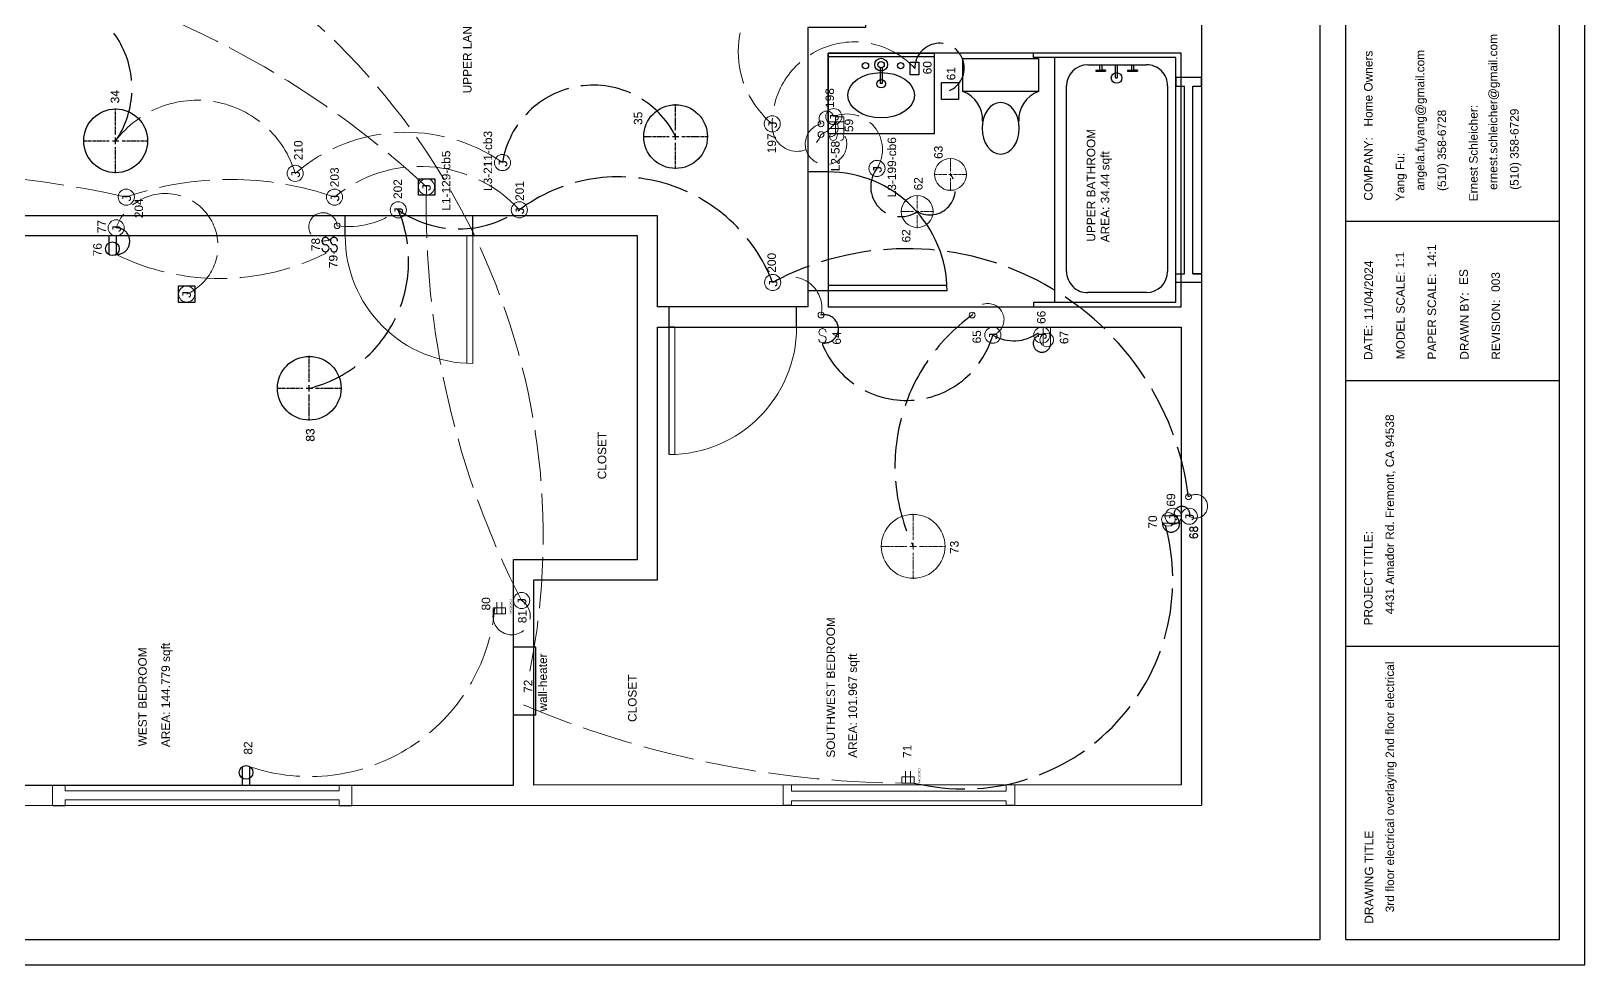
# Model space of a CAD drawing. Header units: inches. Extents: x -601 to 0, y 0 to 495.
# Drawn here: x -365.6 to 0, y 0 to 219.7 of the extents above; entities that cross this region are included whole.
import ezdxf

# ---------------------------------------------------------------- set-up
doc = ezdxf.new("R2010")
doc.units = ezdxf.units.IN
doc.header["$MEASUREMENT"] = 0
doc.linetypes.add('ACAD_ISO02W100', pattern=[15, 12, -3])
doc.linetypes.add('CENTER2', pattern=[1.125, 0.75, -0.125, 0.125, -0.125])
doc.layers.get('0').update_dxf_attribs({"color": 1, "lineweight": 9})
for name, color, linetype, lineweight in [('00-page-edge', 7, 'Continuous', 9), ('A201-Floorplan-2nd-floor', 7, 'Continuous', 9), ('A201-Text', 7, 'Continuous', 9), ('E201-Electrical-2nd-floor', 7, 'Continuous', 9), ('E301-Electrical-attic', 7, 'Continuous', 9)]:
    doc.layers.add(name, color=color, linetype=linetype, lineweight=lineweight)
doc.layers.add('Title Block', color=7, linetype='Continuous')
doc.layers.add('Title Block Text', color=7, linetype='Continuous')
doc.styles.add('Reg', font='Courier New.ttf', dxfattribs={"height": 1})
doc.styles.add('Small', font='Arial.ttf', dxfattribs={"height": 0.5})
doc.styles.get("Standard").update_dxf_attribs({"font": 'Arial.ttf', "height": 2})

# ---------------------------------------------------------------- blocks, each defined once
blk = doc.blocks.new('L2-bathroom-door')
at = {"lineweight": 30}
for p, q in [((0, -28), (0, 0)), ((1.25, 0), (0, 0)), ((0, 0), (0, 0)), ((1.25, -27.97), (1.25, 0))]:
    blk.add_line(p, q, dxfattribs=at)
blk.add_arc((0, 0), 28, 270, 0, dxfattribs=at)
blk = doc.blocks.new('L2-W-bedroom-door')
at = {"layer": 'A201-Floorplan-2nd-floor'}
for p, q in [((-186.19, -524.69), (-156.19, -524.69)), ((-156.19, -523.31), (-186.15, -523.31)), ((-156.19, -524.69), (-156.19, -523.31))]:
    blk.add_line(p, q, dxfattribs=at)
blk.add_arc((-156.19, -524.69), 30, 90, 180, dxfattribs=at)
blk = doc.blocks.new('L2-SW-bedroom-door')
at = {"layer": 'A201-Floorplan-2nd-floor', "lineweight": 30}
for p in [(-313.87, -549.41), (-283.87, -550.78)]:
    blk.add_line(p, (-283.87, -549.41), dxfattribs=at)
at = {"layer": 'A201-Floorplan-2nd-floor'}
blk.add_line((-313.87, -550.78), (-283.87, -550.78), dxfattribs=at)
blk.add_arc((-283.87, -549.41), 30, 180, 270, dxfattribs=at)
blk = doc.blocks.new('L2-SW-bedroom-window')
at = {"layer": 'A201-Floorplan-2nd-floor'}
for p, q in [((0, 54.5), (-4.75, 54.5)), ((-4.75, 52.5), (-3.72, 52.5)), ((-3.72, 2), (-3.72, 52.5)), ((-1.47, 2), (-1.47, 52.5)), ((-1.47, 52.5), (0, 52.5)), ((0, 52.5), (0, 54.5)), ((-3.72, 2), (-4.75, 2)), ((0, 0), (-4.75, 0)), ((0, 2), (-1.47, 2)), ((0, 0), (0, 2))]:
    blk.add_line(p, q, dxfattribs=at)
at = {"layer": 'A201-Floorplan-2nd-floor', "lineweight": 30}
for p, q in [((-4.75, 54.5), (-4.75, 52.5)), ((-4.75, 2), (-4.75, 0))]:
    blk.add_line(p, q, dxfattribs=at)
blk = doc.blocks.new('L2-bathroom-bath-tub')
at = {"lineweight": 30}
for p, q in [((-1, 0), (0, 0)), ((-58.68, 0), (-59.68, 0)), ((-58.68, -33.5), (-58.68, 0)), ((-1, -33.5), (-1, 0)), ((-58.68, -5), (-1, -5)), ((-51.34, -7.77), (-7.72, -7.77)), ((-56.34, -26.56), (-56.34, -12.77)), ((-2.72, -12.77), (-2.72, -26.56)), ((-7.72, -31.56), (-51.34, -31.56)), ((-58.68, -33.5), (-1, -33.5))]:
    blk.add_line(p, q, dxfattribs=at)
for centre, start, end in [((-51.34, -12.77), 90, 180), ((-7.72, -12.77), 0, 90), ((-51.34, -26.56), 180, 270), ((-7.72, -26.56), 270, 0)]:
    blk.add_arc(centre, 5, start, end, dxfattribs=at)
blk = doc.blocks.new('L2-bathroom-window')
at = {"lineweight": 30}
for p, q in [((0, 0), (0, 6)), ((0, 6), (2, 6)), ((2, 6), (2, 4)), ((2, 6), (2, 4)), ((2, 4), (46.18, 4)), ((48.18, 6), (46.18, 6)), ((46.18, 6), (46.18, 4)), ((48.18, 0), (48.18, 6)), ((2, 0), (0, 0)), ((2, 2), (2, 0)), ((2, 0), (2, 2)), ((2, 2), (46.18, 2)), ((46.18, 2), (46.18, 0)), ((46.18, 0), (48.18, 0))]:
    blk.add_line(p, q, dxfattribs=at)
blk = doc.blocks.new('L2-SW-bedroom-switch')
at = {"layer": 'E201-Electrical-2nd-floor'}
for p, q in [((-3.74, 0, -48.38), (-4.11, 0, -48.38)), ((-0.37, 0, -48.38), (0, 0, -48.38))]:
    blk.add_line(p, q, dxfattribs=at)
for centre, start, end in [((-2.9, 0, -48.38), 90, 360), ((-1.22, 0, -48.38), 90, 180), ((-1.21, 0, -48.38), 270, 90)]:
    blk.add_arc(centre, 0.84, start, end, dxfattribs=at)
blk = doc.blocks.new('L2-j-box-66')
at = {"layer": 'E201-Electrical-2nd-floor'}
blk.add_circle((-1.9, 0, -34.5), 1.9, dxfattribs=at)
at = {"layer": 'E201-Electrical-2nd-floor', "lineweight": 5, "style": 'Reg'}
blk.add_text('J', height=2, dxfattribs=at).set_placement((-3.15, -1.11, -34.5))
blk = doc.blocks.new('L2-j-box-65')
at = {"layer": 'E201-Electrical-2nd-floor'}
blk.add_circle((-1.9, 0, -39.12), 1.9, dxfattribs=at)
at = {"layer": 'E201-Electrical-2nd-floor', "lineweight": 5, "style": 'Reg'}
blk.add_text('J', height=2, dxfattribs=at).set_placement((-3.15, -1.11, -39.12))
blk = doc.blocks.new('L2-duplex-67')
at = {"layer": 'E201-Electrical-2nd-floor'}
for p, q in [((0, 0, -16.88), (-4.39, 0, -16.88)), ((0, -1.73, -16.88), (-4.38, -1.73, -16.88))]:
    blk.add_line(p, q, dxfattribs=at)
blk.add_circle((-3.03, -0.86, -16.88), 1.61, dxfattribs=at)
blk = doc.blocks.new('L2-j-box-68')
at = {"layer": 'E201-Electrical-2nd-floor'}
blk.add_circle((0, -1.9, -71.88), 1.9, dxfattribs=at)
at = {"layer": 'E201-Electrical-2nd-floor', "lineweight": 5, "style": 'Reg'}
blk.add_text('J', height=2, dxfattribs=at).set_placement((-1.25, -3.01, -71.88))
blk = doc.blocks.new('L2-duplex-70')
at = {"layer": 'E201-Electrical-2nd-floor'}
for p, q in [((-1.73, -0.01, -17.62), (-1.73, 4.37, -17.62)), ((0, -0.01, -17.62), (0, 4.38, -17.62))]:
    blk.add_line(p, q, dxfattribs=at)
blk.add_circle((-0.86, 3.02, -17.62), 1.61, dxfattribs=at)
blk = doc.blocks.new('L2-wall-heater-72')
at = {"layer": 'E201-Electrical-2nd-floor', "lineweight": 30}
for p, q in [((0, 4.75, -9.75), (16, 4.75, -9.75)), ((0, -0.5, -9.75), (0, 4.75, -9.75)), ((16, -0.5, -9.75), (16, 4.75, -9.75)), ((0, 0, -9.75), (16, 0, -9.75)), ((0, -0.5, -9.75), (16, -0.5, -9.75))]:
    blk.add_line(p, q, dxfattribs=at)
blk = doc.blocks.new('L2-ceiling-led-73')
at = {"layer": 'E201-Electrical-2nd-floor', "linetype": 'CENTER2'}
for p, q in [((0, 8.37, -91.12), (0, 2.25, -91.12)), ((-7.62, 0.75, -91.12), (-1.5, 0.75, -91.12)), ((1.5, 0.75, -91.12), (7.62, 0.75, -91.12)), ((0, -0.75, -91.12), (0, -6.87, -91.12))]:
    blk.add_line(p, q, dxfattribs=at)
at = {"layer": 'E201-Electrical-2nd-floor', "linetype": 'Continuous'}
for p, q in [((-0.75, 0.75, -91.12), (0.75, 0.75, -91.12)), ((0, 1.5, -91.12), (0, 0, -91.12))]:
    blk.add_line(p, q, dxfattribs=at)
at = {"layer": 'E201-Electrical-2nd-floor'}
blk.add_circle((0, 0.75, -91.12), 7.5, dxfattribs=at)
blk = doc.blocks.new('L2-bathroom-switch-58')
at = {"layer": 'E201-Electrical-2nd-floor'}
for p, q in [((0, -0.37, -47.38), (0, 0, -47.38)), ((0, -3.74, -47.38), (0, -4.11, -47.38))]:
    blk.add_line(p, q, dxfattribs=at)
for centre, start, end in [((0, -1.21, -47.38), 0, 180), ((0, -1.22, -47.38), 180, 270), ((0, -2.9, -47.38), 180, 90)]:
    blk.add_arc(centre, 0.84, start, end, dxfattribs=at)
blk = doc.blocks.new('L2-humidity-sensor-60')
at = {"layer": 'E201-Electrical-2nd-floor', "lineweight": 30}
for p, q in [((-1.49, -0.94, -95.25), (-1.49, 1.06, -95.25)), ((-1.49, 1.06, -95.25), (1.51, 1.06, -95.25)), ((1.51, 1.06, -95.25), (1.51, -0.94, -95.25)), ((1.51, -0.94, -95.25), (-1.49, -0.94, -95.25))]:
    blk.add_line(p, q, dxfattribs=at)
blk = doc.blocks.new('L2-bathroom-exhaust-61')
at = {"layer": 'E201-Electrical-2nd-floor', "lineweight": 30}
for p, q in [((-1.87, -1.98, -94.75), (-1.87, 2.02, -94.75)), ((-1.87, 2.02, -94.75), (2.13, 2.02, -94.75)), ((2.13, 2.02, -94.75), (2.13, -1.98, -94.75)), ((2.13, -1.98, -94.75), (-1.87, -1.98, -94.75))]:
    blk.add_line(p, q, dxfattribs=at)
blk = doc.blocks.new('*U44')
at = {"layer": 'E201-Electrical-2nd-floor', "color": 0, "linetype": 'CENTER2', "transparency": 16777216}
for p, q in [((0, 0.75), (0, 3.87)), ((-3.87, 0), (-0.75, 0)), ((0.75, 0), (3.87, 0)), ((0, -3.87), (0, -0.75))]:
    blk.add_line(p, q, dxfattribs=at)
at = {"layer": 'E201-Electrical-2nd-floor', "color": 0, "linetype": 'Continuous', "transparency": 16777216}
for p, q in [((-0.375, 0), (0.375, 0)), ((0, -0.375), (0, 0.375))]:
    blk.add_line(p, q, dxfattribs=at)
blk = doc.blocks.new('L2-bathroom-ceiling-led-62')
at = {"layer": 'E201-Electrical-2nd-floor'}
blk.add_circle((0.14, 0, -94.62), 3.75, dxfattribs=at)
at = {"layer": 'E201-Electrical-2nd-floor', "linetype": 'CENTER2', "rotation": 270}
blk.add_blockref('*U44', (0.14, 0, -94.62), dxfattribs=at)
blk = doc.blocks.new('*U46')
at = {"layer": 'E201-Electrical-2nd-floor', "color": 0, "linetype": 'CENTER2', "transparency": 16777216}
for p, q in [((0, 0.75), (0, 3.87)), ((-3.87, 0), (-0.75, 0)), ((0.75, 0), (3.87, 0)), ((0, -3.87), (0, -0.75))]:
    blk.add_line(p, q, dxfattribs=at)
at = {"layer": 'E201-Electrical-2nd-floor', "color": 0, "linetype": 'Continuous', "transparency": 16777216}
for p, q in [((-0.375, 0), (0.375, 0)), ((0, -0.375), (0, 0.375))]:
    blk.add_line(p, q, dxfattribs=at)
blk = doc.blocks.new('L2-bathroom-ceiling-led-63')
at = {"layer": 'E201-Electrical-2nd-floor'}
blk.add_circle((0, 0, -94.75), 3.75, dxfattribs=at)
at = {"layer": 'E201-Electrical-2nd-floor', "linetype": 'CENTER2', "rotation": 270}
blk.add_blockref('*U46', (0, 0, -94.75), dxfattribs=at)
blk = doc.blocks.new('L2-bathroom-sink')
at = {"lineweight": 30}
for p, q in [((-19, -25), (-19, 0)), ((-19, 0), (0, 0)), ((-0.75, 0), (-0.75, -25)), ((0, 0), (0, -25)), ((-3.39, -12.25), (-7.17, -12.25)), ((-7.17, -12.75), (-7.17, -12.25)), ((-3.39, -12.75), (-7.17, -12.75)), ((0, -25), (-19, -25))]:
    blk.add_line(p, q, dxfattribs=at)
for centre, radius in [((-2.94, -8.81), 0.75), ((-7.19, -12.5), 1), ((-2.69, -12.5), 1.5), ((-2.69, -12.5), 0.75), ((-2.94, -17.09), 0.75)]:
    blk.add_circle(centre, radius, dxfattribs=at)
blk.add_ellipse((-9.9, -12.5), major_axis=(0, 7.83), ratio=0.682565, dxfattribs=at)
blk = doc.blocks.new('L2-toilet')
at = {"layer": 'A201-Floorplan-2nd-floor', "lineweight": 30}
for p, q in [((-7.75, 0), (-7.75, 17.75)), ((-7.75, 17.75), (0, 17.75)), ((0, 17.75), (0, 0)), ((0, 0), (-7.75, 0))]:
    blk.add_line(p, q, dxfattribs=at)
for centre, start, end in [((-14.44, 20.27), 267.5527, 339.3943), ((-14.44, -2.52), 20.6057, 92.4473)]:
    blk.add_arc(centre, 7.15, start, end, dxfattribs=at)
blk.add_ellipse((-16.43, 8.88), major_axis=(-6.05, 0), ratio=0.722961, start_param=4.712389, end_param=10.995574, dxfattribs=at)
blk = doc.blocks.new('L2-tub-hot-faucet')
at = {"layer": 'A201-Floorplan-2nd-floor', "lineweight": 30}
for p, q in [((-1.26, 1.41), (-1.51, 1.41)), ((-1.51, 1.41), (-1.51, -0.91)), ((-1.26, 1.41), (-1.26, -0.91)), ((0, 0.5), (-1.26, 0.5)), ((0, 0), (-1.26, 0)), ((-1.26, -0.91), (-1.26, 0)), ((-1.26, -0.91), (-1.51, -0.91))]:
    blk.add_line(p, q, dxfattribs=at)
blk = doc.blocks.new('L2-tub-faucets-and-drain')
at = {"layer": 'A201-Floorplan-2nd-floor', "lineweight": 30}
for p, q in [((0, 0.25), (3.11, 0.25)), ((0, 0.25), (0, -0.25)), ((0, -0.25), (3.11, -0.25))]:
    blk.add_line(p, q, dxfattribs=at)
blk.add_circle((0, 0), 1.25, dxfattribs=at)
at = {"lineweight": 30}
for p in [(3.11, 3.5), (3.11, -4)]:
    blk.add_blockref('L2-tub-hot-faucet', p, dxfattribs=at)
blk = doc.blocks.new('L2-ceiling-led-34')
at = {"layer": 'E201-Electrical-2nd-floor', "linetype": 'CENTER2', "lineweight": -3}
for p, q in [((0, 7.62, -94.12), (0, 1.5, -94.12)), ((-7.62, 0, -94.12), (-1.5, 0, -94.12)), ((1.5, 0, -94.12), (7.62, 0, -94.12)), ((0, -1.5, -94.12), (0, -7.62, -94.12))]:
    blk.add_line(p, q, dxfattribs=at)
at = {"layer": 'E201-Electrical-2nd-floor', "linetype": 'Continuous', "lineweight": -3}
for p, q in [((-0.75, 0, -94.12), (0.75, 0, -94.12)), ((0, 0.75, -94.12), (0, -0.75, -94.12))]:
    blk.add_line(p, q, dxfattribs=at)
at = {"layer": 'E201-Electrical-2nd-floor', "lineweight": -3}
blk.add_circle((0, 0, -94.12), 7.5, dxfattribs=at)
blk = doc.blocks.new('L2-ceiling-led-35')
at = {"layer": 'E201-Electrical-2nd-floor', "linetype": 'CENTER2', "lineweight": -3}
for p, q in [((0, 7.62, -81.46), (0, 1.5, -81.46)), ((-7.62, 0, -81.46), (-1.5, 0, -81.46)), ((1.5, 0, -81.46), (7.62, 0, -81.46)), ((0, -1.5, -81.46), (0, -7.62, -81.46))]:
    blk.add_line(p, q, dxfattribs=at)
at = {"layer": 'E201-Electrical-2nd-floor', "linetype": 'Continuous', "lineweight": -3}
for p, q in [((-0.75, 0, -81.46), (0.75, 0, -81.46)), ((0, 0.75, -81.46), (0, -0.75, -81.46))]:
    blk.add_line(p, q, dxfattribs=at)
at = {"layer": 'E201-Electrical-2nd-floor', "lineweight": -3}
blk.add_circle((0, 0, -81.46), 7.5, dxfattribs=at)
blk = doc.blocks.new('L2-j-box-69')
at = {"layer": 'E201-Electrical-2nd-floor'}
blk.add_circle((0, 1.9), 1.9, dxfattribs=at)
at = {"layer": 'E201-Electrical-2nd-floor', "lineweight": 5, "style": 'Reg'}
blk.add_text('J', height=2, dxfattribs=at).set_placement((-1.25, 0.78))
blk = doc.blocks.new('L2-duplex-76')
at = {"layer": 'E201-Electrical-2nd-floor', "lineweight": -3}
for p, q in [((0, 1.73, -17.88), (-4.39, 1.73, -17.88)), ((0, 0, -17.88), (-4.38, 0, -17.88))]:
    blk.add_line(p, q, dxfattribs=at)
blk.add_circle((-3.03, 0.87, -17.88), 1.61, dxfattribs=at)
blk = doc.blocks.new('L2-j-box-77')
at = {"layer": 'E201-Electrical-2nd-floor'}
blk.add_circle((1.9, 0, -8), 1.9, dxfattribs=at)
at = {"layer": 'E201-Electrical-2nd-floor', "lineweight": 5, "style": 'Reg'}
blk.add_text('J', height=2, dxfattribs=at).set_placement((0.65, -1.11, -8))
blk = doc.blocks.new('L2-basic-switch-78')
at = {"layer": 'E201-Electrical-2nd-floor', "lineweight": -3}
for p, q in [((-3.74, 0, -46.12), (-4.11, 0, -46.12)), ((-0.37, 0, -46.12), (0, 0, -46.12))]:
    blk.add_line(p, q, dxfattribs=at)
for centre, start, end in [((-2.9, 0, -46.12), 90, 360), ((-1.22, 0, -46.12), 90, 180), ((-1.21, 0, -46.12), 270, 90)]:
    blk.add_arc(centre, 0.84, start, end, dxfattribs=at)
blk = doc.blocks.new('L2-toggle-switch-79')
at = {"layer": 'E201-Electrical-2nd-floor', "lineweight": -3}
for p, q in [((-3.74, 0, -46.12), (-4.11, 0, -46.12)), ((-0.37, 0, -46.12), (0, 0, -46.12))]:
    blk.add_line(p, q, dxfattribs=at)
for centre, start, end in [((-2.9, 0, -46.12), 90, 360), ((-1.22, 0, -46.12), 90, 180), ((-1.21, 0, -46.12), 270, 90)]:
    blk.add_arc(centre, 0.84, start, end, dxfattribs=at)
blk = doc.blocks.new('L2-j-box-81')
at = {"layer": 'E201-Electrical-2nd-floor'}
blk.add_circle((0, -1.9, -5.25), 1.9, dxfattribs=at)
at = {"layer": 'E201-Electrical-2nd-floor', "lineweight": 5, "style": 'Reg'}
blk.add_text('J', height=2, dxfattribs=at).set_placement((-1.25, -3.01, -5.25))
blk = doc.blocks.new('L3-attic-j-box-197')
at = {"layer": 'E301-Electrical-attic'}
blk.add_circle((0, 0), 1.9, dxfattribs=at)
at = {"layer": 'E301-Electrical-attic', "lineweight": 5, "style": 'Reg'}
blk.add_text('J', height=2, dxfattribs=at).set_placement((-1.25, -1.11))
blk = doc.blocks.new('L3-j-box-198')
at = {"layer": 'E301-Electrical-attic'}
blk.add_circle((0, 0), 1.9, dxfattribs=at)
at = {"layer": 'E301-Electrical-attic', "lineweight": 5, "style": 'Reg'}
blk.add_text('J', height=2, dxfattribs=at).set_placement((-1.25, -1.11))
blk = doc.blocks.new('L2-bathoom-gfci-duplex-59')
at = {"layer": 'E201-Electrical-2nd-floor'}
for p, q in [((-1.57, 0, -47.38), (-1.57, -3.72, -47.38)), ((-1.57, 0, -47.38), (-1.57, -3.72, -47.38)), ((0, 0, -47.38), (0, -3.72, -47.38)), ((-2.75, -3.72, -47.38), (-2.75, -1.79, -47.38)), ((-2.75, -1.79, -47.38), (-2.75, -3.72, -47.38)), ((-2.75, -1.79, -47.38), (1.18, -1.79, -47.38)), ((1.18, -3.72, -47.38), (1.18, -1.79, -47.38)), ((-2.75, -3.72, -47.38), (1.18, -3.72, -47.38))]:
    blk.add_line(p, q, dxfattribs=at)
blk = doc.blocks.new('L2-58')
at = {"layer": 'E301-Electrical-attic'}
for p, q in [((0, 3.74, -47.38), (0, 4.11, -47.38)), ((0, 0.37, -47.38), (0, 0, -47.38))]:
    blk.add_line(p, q, dxfattribs=at)
for centre, start, end in [((0, 2.9, -47.38), 0, 180), ((0, 2.89, -47.38), 180, 270), ((0, 1.21, -47.38), 180, 90)]:
    blk.add_arc(centre, 0.84, start, end, dxfattribs=at)
blk = doc.blocks.new('L3-198-cb6')
at = {"layer": 'E201-Electrical-2nd-floor'}
blk.add_circle((0, 0), 1.9, dxfattribs=at)
at = {"layer": 'E201-Electrical-2nd-floor', "lineweight": 5, "style": 'Reg'}
blk.add_text('J', height=2, dxfattribs=at).set_placement((-1.25, -1.11))
blk = doc.blocks.new('L1-129-cb5')
at = {"layer": 'E201-Electrical-2nd-floor', "lineweight": 30}
for p, q in [((-1.98, -1.95), (-1.98, 1.9)), ((-1.98, 1.9), (0, 1.9)), ((0, 1.9), (1.93, 1.9)), ((1.93, 1.9), (1.93, -1.95)), ((1.93, -1.95), (-1.98, -1.95))]:
    blk.add_line(p, q, dxfattribs=at)
at = {"layer": 'E201-Electrical-2nd-floor'}
blk.add_circle((0, 0), 1.9, dxfattribs=at)
at = {"layer": 'E201-Electrical-2nd-floor', "lineweight": 5, "style": 'Reg'}
blk.add_text('J', height=2, dxfattribs=at).set_placement((-1.16, -0.99))
blk = doc.blocks.new('L3-209-cb3')
at = {"layer": 'E201-Electrical-2nd-floor'}
blk.add_circle((0, 0), 1.9, dxfattribs=at)
at = {"layer": 'E201-Electrical-2nd-floor', "lineweight": 5, "style": 'Reg'}
blk.add_text('J', height=2, dxfattribs=at).set_placement((-1.25, -1.11))
blk = doc.blocks.new('L1-126')
at = {"layer": 'E201-Electrical-2nd-floor', "lineweight": 30}
for p, q in [((-1.98, -1.95), (-1.98, 1.9)), ((-1.98, 1.9), (0, 1.9)), ((0, 1.9), (1.93, 1.9)), ((1.93, 1.9), (1.93, -1.95)), ((1.93, -1.95), (-1.98, -1.95))]:
    blk.add_line(p, q, dxfattribs=at)
at = {"layer": 'E201-Electrical-2nd-floor'}
blk.add_circle((0, 0), 1.9, dxfattribs=at)
at = {"layer": 'E201-Electrical-2nd-floor', "lineweight": 5, "style": 'Reg'}
blk.add_text('J', height=2, dxfattribs=at).set_placement((-1.16, -0.99))
blk = doc.blocks.new('L2-34')
at = {"layer": 'E301-Electrical-attic', "linetype": 'CENTER2', "lineweight": -3}
for p, q in [((0, 7.62), (0, 1.5)), ((-7.62, 0), (-1.5, 0)), ((1.5, 0), (7.62, 0)), ((0, -1.5), (0, -7.62))]:
    blk.add_line(p, q, dxfattribs=at)
at = {"layer": 'E301-Electrical-attic', "linetype": 'Continuous', "lineweight": -3}
for p, q in [((-0.75, 0), (0.75, 0)), ((0, 0.75), (0, -0.75))]:
    blk.add_line(p, q, dxfattribs=at)
at = {"layer": 'E301-Electrical-attic', "lineweight": -3}
blk.add_circle((0, 0), 7.5, dxfattribs=at)
blk = doc.blocks.new('L2-35')
at = {"layer": 'E301-Electrical-attic', "linetype": 'CENTER2', "lineweight": -3}
for p, q in [((0, 7.62), (0, 1.5)), ((-7.62, 0), (-1.5, 0)), ((1.5, 0), (7.62, 0)), ((0, -1.5), (0, -7.62))]:
    blk.add_line(p, q, dxfattribs=at)
at = {"layer": 'E301-Electrical-attic', "linetype": 'Continuous', "lineweight": -3}
for p, q in [((-0.75, 0), (0.75, 0)), ((0, 0.75), (0, -0.75))]:
    blk.add_line(p, q, dxfattribs=at)
at = {"layer": 'E301-Electrical-attic', "lineweight": -3}
blk.add_circle((0, 0), 7.5, dxfattribs=at)
blk = doc.blocks.new('L2-64')
at = {"layer": 'E301-Electrical-attic'}
for p, q in [((-3.74, 0), (-4.11, 0)), ((-0.37, 0), (0, 0))]:
    blk.add_line(p, q, dxfattribs=at)
for centre, start, end in [((-2.9, 0), 90, 360), ((-1.22, 0), 90, 180), ((-1.21, 0), 270, 90)]:
    blk.add_arc(centre, 0.84, start, end, dxfattribs=at)
blk = doc.blocks.new('L2-68')
at = {"layer": 'E301-Electrical-attic'}
blk.add_circle((0, 0), 1.9, dxfattribs=at)
at = {"layer": 'E301-Electrical-attic', "lineweight": 5, "style": 'Reg'}
blk.add_text('J', height=2, dxfattribs=at).set_placement((-1.25, -1.11))
blk = doc.blocks.new('L2-exh-61')
at = {"layer": 'E301-Electrical-attic', "lineweight": 30}
for p, q in [((0, 0), (0, 4)), ((0, 4), (4, 4)), ((4, 4), (4, 0)), ((4, 0), (0, 0))]:
    blk.add_line(p, q, dxfattribs=at)
blk = doc.blocks.new('L2-60')
at = {"layer": 'E301-Electrical-attic', "lineweight": 30}
for p, q in [((0, 0), (0, 2)), ((0, 2), (3, 2)), ((3, 0), (0, 0)), ((3, 2), (3, 0))]:
    blk.add_line(p, q, dxfattribs=at)
blk = doc.blocks.new('L3-208')
at = {"layer": 'E201-Electrical-2nd-floor'}
blk.add_circle((0, 0), 1.9, dxfattribs=at)
at = {"layer": 'E201-Electrical-2nd-floor', "lineweight": 5, "style": 'Reg'}
blk.add_text('J', height=2, dxfattribs=at).set_placement((-1.25, -1.11))
blk = doc.blocks.new('L2-73')
at = {"layer": 'E301-Electrical-attic', "linetype": 'CENTER2'}
for p, q in [((0, 7.62), (0, 1.5)), ((-7.62, 0), (-1.5, 0)), ((1.5, 0), (7.62, 0)), ((0, -1.5), (0, -7.62))]:
    blk.add_line(p, q, dxfattribs=at)
at = {"layer": 'E301-Electrical-attic', "linetype": 'Continuous'}
for p, q in [((-0.75, 0), (0.75, 0)), ((0, 0.75), (0, -0.75))]:
    blk.add_line(p, q, dxfattribs=at)
at = {"layer": 'E301-Electrical-attic'}
blk.add_circle((0, 0), 7.5, dxfattribs=at)
blk = doc.blocks.new('L2-ceiling-led-83')
at = {"layer": 'E201-Electrical-2nd-floor', "linetype": 'CENTER2', "lineweight": -3}
for p, q in [((0, 7.62, -93.38), (0, 1.5, -93.38)), ((-7.62, 0, -93.38), (-1.5, 0, -93.38)), ((1.5, 0, -93.38), (7.62, 0, -93.38)), ((0, -1.5, -93.38), (0, -7.62, -93.38))]:
    blk.add_line(p, q, dxfattribs=at)
at = {"layer": 'E201-Electrical-2nd-floor', "linetype": 'Continuous', "lineweight": -3}
for p, q in [((-0.75, 0, -93.38), (0.75, 0, -93.38)), ((0, 0.75, -93.38), (0, -0.75, -93.38))]:
    blk.add_line(p, q, dxfattribs=at)
at = {"layer": 'E201-Electrical-2nd-floor', "lineweight": -3}
blk.add_circle((0, 0, -93.38), 7.5, dxfattribs=at)
blk = doc.blocks.new('L2-83')
at = {"layer": 'E301-Electrical-attic', "linetype": 'CENTER2', "lineweight": -3}
for p, q in [((0, 7.62), (0, 1.5)), ((-7.62, 0), (-1.5, 0)), ((1.5, 0), (7.62, 0)), ((0, -1.5), (0, -7.62))]:
    blk.add_line(p, q, dxfattribs=at)
at = {"layer": 'E301-Electrical-attic', "linetype": 'Continuous', "lineweight": -3}
for p, q in [((-0.75, 0), (0.75, 0)), ((0, 0.75), (0, -0.75))]:
    blk.add_line(p, q, dxfattribs=at)
at = {"layer": 'E301-Electrical-attic', "lineweight": -3}
blk.add_circle((0, 0), 7.5, dxfattribs=at)
blk = doc.blocks.new('L2-79')
at = {"layer": 'E301-Electrical-attic', "lineweight": -3}
for p, q in [((-3.74, 0), (-4.11, 0)), ((-0.37, 0), (0, 0))]:
    blk.add_line(p, q, dxfattribs=at)
for centre, start, end in [((-2.9, 0), 90, 360), ((-1.22, 0), 90, 180), ((-1.21, 0), 270, 90)]:
    blk.add_arc(centre, 0.84, start, end, dxfattribs=at)
blk = doc.blocks.new('L3-j-box-199-v2')
at = {"layer": 'E301-Electrical-attic'}
blk.add_circle((-0.14, 0), 1.9, dxfattribs=at)
at = {"layer": 'E301-Electrical-attic', "lineweight": 5, "style": 'Reg'}
blk.add_text('J', height=2, dxfattribs=at).set_placement((-1.39, -1.12))
blk = doc.blocks.new('L3-j-box-200-v2')
at = {"layer": 'E301-Electrical-attic'}
blk.add_circle((0, 0), 1.9, dxfattribs=at)
at = {"layer": 'E301-Electrical-attic', "lineweight": 5, "style": 'Reg'}
blk.add_text('J', height=2, dxfattribs=at).set_placement((-1.25, -1.11))
blk = doc.blocks.new('*U417')
at = {"layer": 'E301-Electrical-attic', "color": 0, "linetype": 'CENTER2', "transparency": 16777216}
for p, q in [((0, 0.75), (0, 3.87)), ((-3.87, 0), (-0.75, 0)), ((0.75, 0), (3.87, 0)), ((0, -3.87), (0, -0.75))]:
    blk.add_line(p, q, dxfattribs=at)
at = {"layer": 'E301-Electrical-attic', "color": 0, "linetype": 'Continuous', "transparency": 16777216}
for p, q in [((-0.375, 0), (0.375, 0)), ((0, -0.375), (0, 0.375))]:
    blk.add_line(p, q, dxfattribs=at)
blk = doc.blocks.new('L2-62')
at = {"layer": 'E301-Electrical-attic'}
blk.add_circle((0, 0), 3.75, dxfattribs=at)
at = {"layer": 'E301-Electrical-attic', "linetype": 'CENTER2', "rotation": 270}
blk.add_blockref('*U417', (0, 0), dxfattribs=at)
blk = doc.blocks.new('*U420')
at = {"layer": 'E301-Electrical-attic', "color": 0, "linetype": 'CENTER2', "transparency": 16777216}
for p, q in [((0, 0.75), (0, 3.87)), ((-3.87, 0), (-0.75, 0)), ((0.75, 0), (3.87, 0)), ((0, -3.87), (0, -0.75))]:
    blk.add_line(p, q, dxfattribs=at)
at = {"layer": 'E301-Electrical-attic', "color": 0, "linetype": 'Continuous', "transparency": 16777216}
for p, q in [((-0.375, 0), (0.375, 0)), ((0, -0.375), (0, 0.375))]:
    blk.add_line(p, q, dxfattribs=at)
blk = doc.blocks.new('L2-63')
at = {"layer": 'E301-Electrical-attic'}
blk.add_circle((0, 0), 3.75, dxfattribs=at)
at = {"layer": 'E301-Electrical-attic', "linetype": 'CENTER2', "rotation": 270}
blk.add_blockref('*U420', (0, 0), dxfattribs=at)
blk = doc.blocks.new('L2-gfci-59')
at = {"layer": 'E301-Electrical-attic'}
for p, q in [((0, 0), (0, -3.72)), ((0, 0), (0, -3.72)), ((1.57, 0), (1.57, -3.72)), ((-1.18, -3.72), (-1.18, -1.79)), ((-1.18, -1.79), (-1.18, -3.72)), ((-1.18, -1.79), (2.75, -1.79)), ((2.75, -3.72), (2.75, -1.79)), ((-1.18, -3.72), (2.75, -3.72))]:
    blk.add_line(p, q, dxfattribs=at)
blk = doc.blocks.new('L3-j-box-201')
at = {"layer": 'E301-Electrical-attic'}
blk.add_circle((0, 0), 1.9, dxfattribs=at)
at = {"layer": 'E301-Electrical-attic', "lineweight": 5, "style": 'Reg'}
blk.add_text('J', height=2, dxfattribs=at).set_placement((-1.25, -1.11))
blk = doc.blocks.new('L3-j-box-210')
at = {"layer": 'E301-Electrical-attic'}
blk.add_circle((0, 0), 1.9, dxfattribs=at)
at = {"layer": 'E301-Electrical-attic', "lineweight": 5, "style": 'Reg'}
blk.add_text('J', height=2, dxfattribs=at).set_placement((-1.25, -1.11))
blk = doc.blocks.new('L3-j-box-202')
at = {"layer": 'E301-Electrical-attic'}
blk.add_circle((0, 0), 1.9, dxfattribs=at)
at = {"layer": 'E301-Electrical-attic', "lineweight": 5, "style": 'Reg'}
blk.add_text('J', height=2, dxfattribs=at).set_placement((-1.25, -1.11))
blk = doc.blocks.new('L3-j-box-209')
at = {"layer": 'E301-Electrical-attic'}
blk.add_circle((0, 0), 1.9, dxfattribs=at)
at = {"layer": 'E301-Electrical-attic', "lineweight": 5, "style": 'Reg'}
blk.add_text('J', height=2, dxfattribs=at).set_placement((-1.25, -1.11))
blk = doc.blocks.new('L3-j-box-203')
at = {"layer": 'E301-Electrical-attic'}
blk.add_circle((0, 0), 1.9, dxfattribs=at)
at = {"layer": 'E301-Electrical-attic', "lineweight": 5, "style": 'Reg'}
blk.add_text('J', height=2, dxfattribs=at).set_placement((-1.25, -1.11))
blk = doc.blocks.new('L2-west-bedroom-window')
at = {"layer": 'A201-Floorplan-2nd-floor'}
for p, q in [((-4.75, 70.4), (-0.02, 70.4)), ((-3.45, 67.4), (-4.75, 67.4)), ((-3.45, 67.4), (-3.45, 3)), ((-0.02, 67.4), (-1.3, 67.4)), ((-1.3, 67.4), (-1.3, 3)), ((-4.75, 3), (-3.45, 3)), ((0, 0), (-4.75, 0)), ((-1.3, 3), (0, 3)), ((0, 3), (0, 0))]:
    blk.add_line(p, q, dxfattribs=at)
at = {"layer": 'A201-Floorplan-2nd-floor', "lineweight": 30}
for p, q in [((-4.75, 70.4), (-4.75, 67.4)), ((-0.02, 70.4), (-0.02, 67.4)), ((-4.75, 3), (-4.75, 0))]:
    blk.add_line(p, q, dxfattribs=at)
blk = doc.blocks.new('L3-j-box-204')
at = {"layer": 'E301-Electrical-attic'}
blk.add_circle((0, 0), 1.9, dxfattribs=at)
at = {"layer": 'E301-Electrical-attic', "lineweight": 5, "style": 'Reg'}
blk.add_text('J', height=2, dxfattribs=at).set_placement((-1.25, -1.11))
blk = doc.blocks.new('j-box-65')
at = {"layer": 'E301-Electrical-attic'}
blk.add_circle((0, 0), 1.9, dxfattribs=at)
at = {"layer": 'E301-Electrical-attic', "lineweight": 5, "style": 'Reg'}
blk.add_text('J', height=2, dxfattribs=at).set_placement((-1.25, -1.11))
blk = doc.blocks.new('wall-gfci+afci')
at = {"layer": 'E201-Electrical-2nd-floor'}
for p, q in [((0, 2.91), (1.44, 2.91)), ((0, 0), (0, 2.91)), ((2.76, 2.03), (0, 2.03)), ((2.76, 0.87), (0, 0.87)), ((1.44, 0), (0, 0)), ((1.44, 0), (1.44, 2.91))]:
    blk.add_line(p, q, dxfattribs=at)
at = {"layer": 'E201-Electrical-2nd-floor', "lineweight": 5, "style": 'Small'}
blk.add_text('AFCI/GFCI', height=0.5, dxfattribs=at).set_placement((-0.04, -1.46))

msp = doc.modelspace()

# ---------------------------------------------------------------- linework, layer by layer
for p, q in [((-50.27, 6), (-50.27, 6)), ((-50.27, 6), (-50.27, 6)), ((-48, 6), (-48, 6)), ((-48, 6), (-48, 6))]:
    msp.add_line(p, q)
at = {"layer": '00-page-edge', "lineweight": -3}
for p, q in [((0, 0), (0, 495.14)), ((-62.27, 6), (-62.27, 489.14)), ((-594.37, 6), (-62.27, 6)), ((-600.36, 0), (0, 0))]:
    msp.add_line(p, q, dxfattribs=at)
at = {"layer": 'A201-Floorplan-2nd-floor', "lineweight": -3}
for p, q in [((-90.24, 358.91), (-90.24, 37.61)), ((-178.09, 186.6), (-182.84, 186.6)), ((-291.69, 171.53), (-291.69, 176.28)), ((-261.69, 171.53), (-261.69, 176.28)), ((-178.09, 158.6), (-182.84, 158.6)), ((-178.09, 158.6), (-178.09, 154.85)), ((-215.47, 150.1), (-215.47, 154.85)), ((-185.47, 150.1), (-185.47, 154.85)), ((-96.24, 155.85), (-124.74, 155.85)), ((-532.05, 37.51), (-90.24, 37.61))]:
    msp.add_line(p, q, dxfattribs=at)
for points in [[(-400.95, 176.28), (-400.95, 42.37), (-527.33, 42.29), (-527.33, 354.16), (-232.13, 354.16), (-232.13, 245.1), (-169.29, 245.1), (-169.29, 220.6), (-182.84, 220.6), (-182.84, 154.85), (-218.17, 154.85), (-218.17, 176.28), (-400.96, 176.28)], [(-247.33, 42.29), (-247.33, 90.63), (-218.17, 90.63), (-218.17, 150.1), (-94.99, 150.1), (-94.99, 42.36), (-247.33, 42.31)]]:
    msp.add_lwpolyline(points, dxfattribs=at)
for points in [[(-94.99, 214.53), (-178.09, 214.53), (-178.09, 154.85), (-94.99, 154.85)], [(-396.21, 42.26), (-252.08, 42.31), (-252.08, 95.38), (-222.92, 95.38), (-222.92, 171.53), (-396.21, 171.53)]]:
    msp.add_lwpolyline(points, close=True, dxfattribs=at)
at = {"layer": 'E201-Electrical-2nd-floor', "lineweight": -3}
for p, q in [((-315.87, 42.26), (-315.87, 46.64)), ((-314.14, 42.26), (-314.14, 46.65))]:
    msp.add_line(p, q, dxfattribs=at)
msp.add_circle((-315, 45.29), 1.61, dxfattribs=at)
at = {"layer": 'E201-Electrical-2nd-floor', "linetype": 'ACAD_ISO02W100', "lineweight": 5}
for centre, radius, start, end in [((-408.11, 100.84), 163, 348.7833, 136.9245), ((-418.61, 25.38), 214.94, 47.1939, 119.656), ((-326.51, 179.42), 24.05, 16.4895, 142.952), ((-178.56, 193.18), 4.88, 103.9957, 20.0762), ((-177.79, 196.93), 2.1, 261.777, 44.8188), ((-277.43, 156.09), 39.83, 55.1672, 130.7981), ((-71.31, 178.08), 201.3, 178.5799, 207.303), ((-333.99, 169.15), 12.36, 293.8976, 159.7207), ((-321.22, 216.87), 55.37, 243.9025, 296.72), ((-252.54, 82.05), 4.38, 153.38, 57.4343), ((-300.03, 88.06), 43.75, 251.1834, 354.6893), ((-158.76, 276.91), 234.12, 247.1366, 269.5257)]:
    msp.add_arc(centre, radius, start, end, dxfattribs=at)
at = {"layer": 'E201-Electrical-2nd-floor', "linetype": 'ACAD_ISO02W100', "lineweight": -3}
for centre, radius, start, end in [((-363.79, 206.28), 21.92, 325.6438, 86.8098), ((-233.35, 185.42, -13.66), 21.59, 26.0483, 171.0296), ((-161.01, 183.1), 7.04, 142.2326, 303.8505), ((-154.15, 182.49), 6.01, 240.6695, 35.8099), ((-345.52, 170.29), 3.14, 268.8816, 91.1184), ((-118.53, 117.38), 43.8, 125.8087, 205.557), ((-159.73, 154.08), 21.26, 202.363, 343.9365), ((-134.38, 156.56), 9.71, 239.5402, 306.5017), ((-127.75, 146.23), 2.06, 114.5363, 345.5945), ((-94.82, 106.03), 1.86, 351.6041, 190.265), ((-146.13, 90.55), 49.15, 256.2808, 17.9514), ((-97.37, 103.83), 2, 176.2039, 68.939)]:
    msp.add_arc(centre, radius, start, end, dxfattribs=at)
at = {"layer": 'E301-Electrical-attic', "lineweight": 5}
for centre in [(-179.74, 197.91), (-179.74, 195.41), (-293.58, 173.93), (-179.74, 152.91), (-144.16, 152.91), (-93.27, 110.13)]:
    msp.add_circle(centre, 0.69, dxfattribs=at)
at = {"layer": 'E301-Electrical-attic', "linetype": 'ACAD_ISO02W100', "lineweight": 5}
for centre, radius, start, end in [((-177.13, 214.91), 22.08, 129.6435, 230.3565), ((-171.9, 197.87), 19.32, 42.4959, 179.8788), ((-326.51, 179.42), 24.05, 16.4895, 142.952), ((-185.33, 197.34), 5.91, 174.4868, 340.9369), ((-178.56, 193.18), 4.88, 103.9957, 20.0762), ((-182.98, 202.59), 7.88, 294.2914, 327.9128), ((-177.79, 196.93), 2.1, 261.777, 44.8188), ((-173.6, 191.89), 8.33, 327.4731, 112.0613), ((-277.43, 156.09), 39.83, 55.1672, 130.7981), ((-274.03, 156.19), 31.71, 42.6267, 129.483), ((-394.29, -43.77), 230.17, 77.1762, 96.9655), ((-318.67, 110.61), 74.22, 70.6089, 109.296), ((-296.91, 173.66), 3.34, 4.5845, 320.4171), ((-290.79, 192.75), 19.02, 261.5799, 307.5372), ((-186.89, 154.59), 7.34, 346.8037, 125.1104), ((-140.5, 151.82), 3.82, 288.3723, 163.3575), ((-91.57, 107.91), 2.79, 237.113, 127.3911)]:
    msp.add_arc(centre, radius, start, end, dxfattribs=at)
at = {"layer": 'E301-Electrical-attic', "linetype": 'ACAD_ISO02W100', "lineweight": -3}
for centre, radius, start, end in [((-363.79, 206.28), 21.92, 325.6438, 86.8098), ((-151.84, 211.05), 5.81, 293.4806, 181.2779), ((-233.35, 185.42, -13.66), 21.59, 26.0483, 171.0296), ((-161.01, 183.1), 7.04, 142.2326, 303.8505), ((-227.38, 146.54), 38.89, 21.1828, 126.848), ((-154.15, 182.49), 6.01, 240.6695, 35.8099), ((-307.65, 165.65), 30.89, 284.0801, 22.895), ((-264.95, 198.02), 24.85, 235.0138, 304.9862), ((-159.54, 101.72), 66.81, 7.2375, 118.1994), ((-178.97, 149.66), 3.33, 262.6758, 103.3355), ((-118.53, 117.38), 43.8, 125.8087, 205.557)]:
    msp.add_arc(centre, radius, start, end, dxfattribs=at)
at = {"layer": 'E301-Electrical-attic', "lineweight": 5}
msp.add_arc((-178.44, 199.13), 1.78, 15.5487, 223.3412, dxfattribs=at)
at = {"layer": 'Title Block'}
for p, q in [((-56.27, 6), (-56.27, 489.14)), ((-56.27, 175.04), (-6, 175.04)), ((-56.27, 137.55), (-6, 137.55)), ((-56.27, 74.98), (-6, 74.98)), ((-56.27, 6), (-6, 6))]:
    msp.add_line(p, q, dxfattribs=at)
at = {"layer": 'Title Block', "lineweight": -3}
msp.add_line((-6, 6), (-6, 489.14), dxfattribs=at)

# ---------------------------------------------------------------- block references
at = {"lineweight": -3, "rotation": 89.99999999999999}
for name, p in [('L2-tub-faucets-and-drain', (-110.19, 208.7)), ('L2-W-bedroom-door', (-786.38, 327.72)), ('L2-duplex-67', (-127.49, 150.1, 16.88)), ('L2-SW-bedroom-window', (-134.17, 42.35))]:
    msp.add_blockref(name, p, dxfattribs=at)
at = {"lineweight": 5, "rotation": 89.99999999999999}
for name, p in [('L3-209-cb3', (-254.68, 188.79)), ('L1-129-cb5', (-272.55, 183.07)), ('L2-79', (-294.33, 171.53)), ('L1-126', (-328.98, 157.85)), ('L2-west-bedroom-window', (-290.14, 42.3))]:
    msp.add_blockref(name, p, dxfattribs=at)
at = {"layer": 'A201-Floorplan-2nd-floor', "lineweight": -3, "rotation": 89.99999999999999}
for name, p in [('L2-bathroom-sink', (-178.09, 214.53)), ('L2-toilet', (-128.59, 213.28)), ('L2-bathroom-bath-tub', (-129.74, 214.53)), ('L2-bathroom-window', (-90.24, 160.6)), ('L2-bathroom-door', (-178.09, 158.6)), ('L2-SW-bedroom-door', (-764.88, 433.97))]:
    msp.add_blockref(name, p, dxfattribs=at)
at = {"layer": 'E201-Electrical-2nd-floor', "lineweight": -3, "rotation": 89.99999999999999}
for name, p in [('L2-humidity-sensor-60', (-157.67, 210.92, 95.25)), ('L2-bathroom-exhaust-61', (-149.37, 205.54, 94.75)), ('L2-bathroom-switch-58', (-178.09, 194.85, 47.38)), ('L2-bathroom-ceiling-led-63', (-149.28, 186.01, 94.75)), ('L2-bathroom-ceiling-led-62', (-157.09, 177.12, 94.62)), ('L2-SW-bedroom-switch', (-179.39, 150.1, 48.38)), ('L2-j-box-65', (-139.3, 150.1, 39.12)), ('L2-j-box-66', (-127.77, 150.1, 34.5)), ('L2-ceiling-led-73', (-157.3, 98.49, 91.12)), ('L2-duplex-70', (-94.99, 105.69, 17.62)), ('L2-j-box-68', (-94.99, 105.57, 71.88)), ('L2-wall-heater-72', (-247.33, 58.73, 9.75))]:
    msp.add_blockref(name, p, dxfattribs=at)
at = {"layer": 'E201-Electrical-2nd-floor', "lineweight": 5, "rotation": 89.99999999999999}
for name, p in [('L2-ceiling-led-34', (-345.7, 193.91, 94.12)), ('L2-ceiling-led-35', (-213.95, 194.9, 81.46)), ('L2-bathoom-gfci-duplex-59', (-178.09, 198.4, 47.38)), ('L3-208', (-303.45, 186.25)), ('L3-198-cb6', (-166.58, 187.41)), ('L2-j-box-77', (-345.58, 171.53, 8)), ('L2-duplex-76', (-345.58, 171.53, 17.88)), ('L2-basic-switch-78', (-296.33, 171.53, 46.12)), ('L2-ceiling-led-83', (-300.14, 135.69, 93.38)), ('L2-j-box-69', (-94.99, 105.57)), ('wall-gfci+afci', (-253.97, 82.58)), ('L2-j-box-81', (-252.08, 85.74, 5.25)), ('wall-gfci+afci', (-157.79, 42.8))]:
    msp.add_blockref(name, p, dxfattribs=at)
at = {"layer": 'E201-Electrical-2nd-floor', "linetype": 'ACAD_ISO02W100', "lineweight": 5, "rotation": 89.99999999999999}
msp.add_blockref('L2-toggle-switch-79', (-294.33, 171.53, 46.12), dxfattribs=at)
at = {"layer": 'E301-Electrical-attic', "lineweight": 5, "rotation": 89.99999999999999}
for name, p in [('L2-60', (-156.73, 209.43)), ('L2-exh-61', (-147.39, 203.67)), ('L2-34', (-345.7, 193.91)), ('L2-35', (-213.95, 194.9)), ('L3-j-box-198', (-176.72, 199.61)), ('L3-attic-j-box-197', (-191.21, 197.91)), ('L2-58', (-173.98, 194.85, 47.38)), ('L3-j-box-199-v2', (-166.58, 187.56)), ('L3-j-box-200-v2', (-191.11, 160.59)), ('L2-64', (-179.39, 150.1)), ('j-box-65', (-139.3, 148.19)), ('L2-83', (-300.14, 135.69)), ('L2-73', (-158.05, 98.49)), ('L2-68', (-93.09, 105.57))]:
    msp.add_blockref(name, p, dxfattribs=at)
at = {"layer": 'E301-Electrical-attic', "linetype": 'ACAD_ISO02W100', "lineweight": 5, "rotation": 89.99999999999999}
for name, p in [('L2-gfci-59', (-178.09, 196.83)), ('L3-j-box-210', (-254.68, 188.79)), ('L3-j-box-209', (-303.45, 186.25)), ('L2-63', (-149.28, 186.01)), ('L3-j-box-204', (-343.2, 180.66)), ('L3-j-box-203', (-294.2, 180.66)), ('L3-j-box-202', (-279.2, 177.66)), ('L3-j-box-201', (-250.7, 177.66)), ('L2-62', (-157.09, 177.26))]:
    msp.add_blockref(name, p, dxfattribs=at)

# ---------------------------------------------------------------- texts
at = {"layer": 'A201-Text', "lineweight": 5}
for s, p in [('UPPER LANDING', (-261.97, 205.07)), ('UPPER BATHROOM', (-115.21, 170.18)), ('AREA: 34.44 sqft', (-111.9, 170.03)), ('CLOSET', (-230.28, 114.26)), ('SOUTHWEST BEDROOM', (-176.44, 48.76)), ('WEST BEDROOM', (-338.38, 51.43)), ('AREA: 144.779 sqft', (-332.92, 51.25)), ('AREA: 101.967 sqft', (-171.28, 48.72)), ('CLOSET', (-223.14, 57.17))]:
    msp.add_text(s, height=2, rotation=90, dxfattribs=at).set_placement(p)
at = {"layer": 'E201-Electrical-2nd-floor', "lineweight": 5}
for s, p in [('60', (-153.74, 209.57)), ('61', (-148.14, 208.15)), ('34', (-344.86, 202.74)), ('35', (-221.78, 197.65)), ('59', (-172.17, 195.97)), ('L3-211-cb3', (-257.12, 182.11)), ('58', (-175.38, 190.8)), ('L3-199-cb6', (-162.07, 180.63)), ('L1-129-cb5', (-266.94, 177.48)), ('63', (-151.11, 189.65)), ('77', (-347.98, 172.18)), ('62', (-158.7, 169.99)), ('76', (-348.98, 166.74)), ('78', (-297.63, 167.95)), ('79', (-293.51, 163.97)), ('66', (-126.91, 150.83)), ('64', (-175.05, 145.95)), ('65', (-142.08, 146.24)), ('67', (-121.55, 146.07)), ('83', (-298.9, 123.11)), ('69', (-96.41, 107.85)), ('70', (-100.7, 102.67)), ('68', (-91.1, 100.19)), ('73', (-147.36, 96.7)), ('80', (-257.57, 83.41)), ('81', (-249.03, 80.41)), ('wall-heater', (-244.22, 59.63)), ('72', (-247.66, 64.02)), ('82', (-313.55, 49.49)), ('71', (-158.46, 48.72))]:
    msp.add_text(s, height=2, rotation=90, dxfattribs=at).set_placement(p)
at = {"layer": 'E301-Electrical-attic', "lineweight": 5}
for s, p in [('60', (-153.73, 209.55)), ('61', (-148.13, 208.15)), ('34', (-344.86, 202.72)), ('198', (-176.68, 201.65)), ('35', (-221.78, 197.65)), ('59', (-172.17, 195.97)), ('210', (-301.73, 189.35)), ('197', (-190.33, 190.98)), ('L2-58', (-175.38, 186.75)), ('211', (-257.11, 186.13, -13.66)), ('63', (-151.12, 189.66)), ('203', (-293.2, 182.99)), ('199', (-162.08, 184.67)), ('202', (-278.32, 180.23)), ('201', (-249.65, 179.77)), ('62', (-155.85, 182.25)), ('204', (-339.25, 175.71)), ('79', (-293.51, 163.95)), ('200', (-190.34, 162.88)), ('65', (-142.08, 146.23)), ('83', (-298.93, 123.15)), ('68', (-91, 100.19)), ('73', (-147.37, 96.7))]:
    msp.add_text(s, height=2, rotation=90, dxfattribs=at).set_placement(p)
at = {"layer": 'Title Block Text'}
for s, p in [('ernest.schleicher@gmail.com', (-20.62, 182.36)), ('Home Owners', (-49.97, 197.27)), ('angela.fuyang@gmail.com', (-37.78, 182.18)), ('(510) 358-6728', (-32.67, 182.11)), ('Ernest Schleicher:', (-25.23, 179.69)), ('(510) 358-6729', (-15.59, 182.38)), ('COMPANY:', (-49.96, 179.84)), ('Yang Fu:', (-42.5, 179.73)), ('14:1', (-35.05, 164.11)), ('11/04/2024', (-49.89, 151.73)), ('1:1', (-42.54, 163.92)), ('MODEL SCALE:', (-42.39, 142.53)), ('PAPER SCALE:', (-35.02, 142.46)), ('ES', (-27.54, 160)), ('003', (-20.01, 158.36)), ('DRAWN BY:', (-27.37, 142.41)), ('REVISION:', (-19.96, 142.4)), ('DATE:', (-50, 142.35)), ('4431 Amador Rd. Fremont, CA 94538', (-44.92, 82.48)), ('PROJECT TITLE:', (-49.95, 79.89)), ('3rd floor electrical overlaying 2nd floor electrical', (-44.9, 12.38)), ('DRAWING TITLE', (-49.81, 9.69))]:
    msp.add_text(s, height=2, rotation=90, dxfattribs=at).set_placement(p)

doc.saveas('drawing.dxf')
